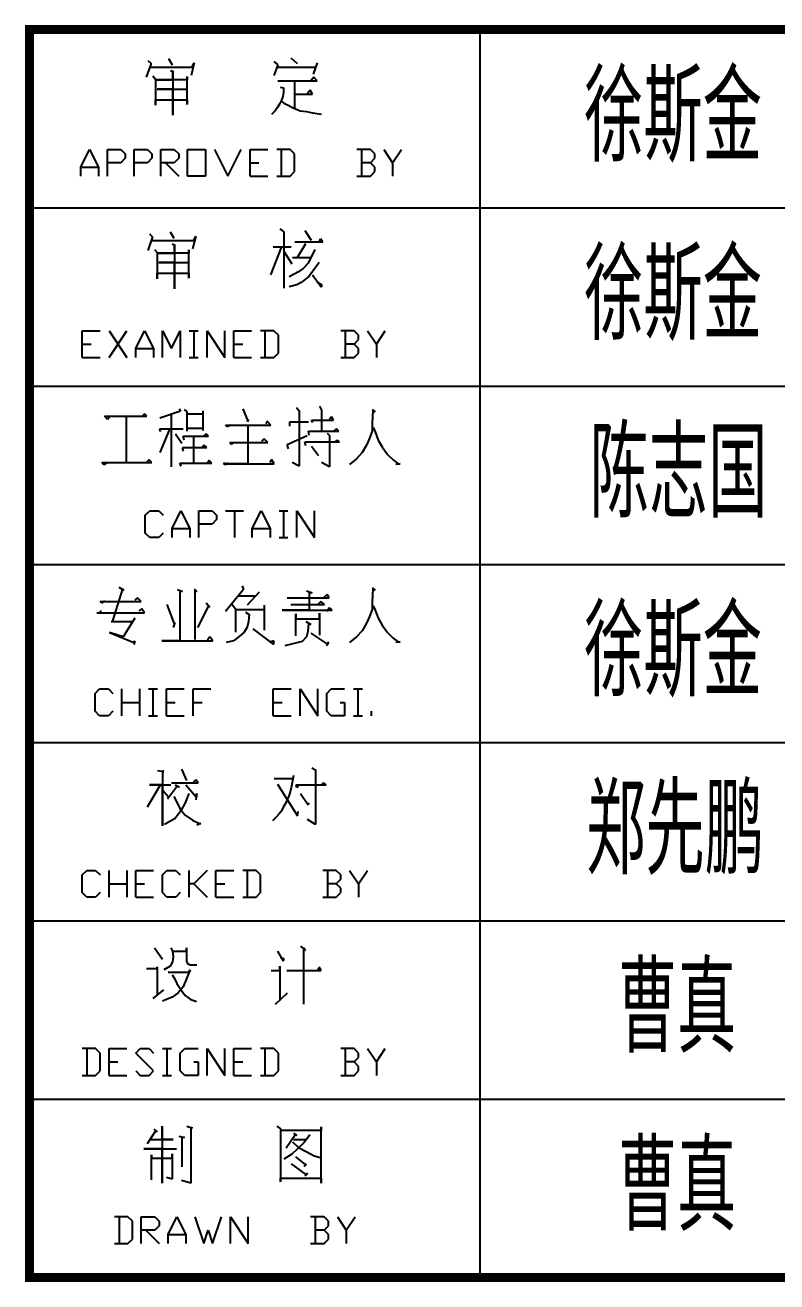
# Model space of a CAD drawing. Extents: x 2025205 to 2402328, y -557483 to 329036.
# Drawn here: x 2165640 to 2171966, y -48434 to -37859 of the extents above; entities that cross this region are included whole.
import ezdxf

# ---------------------------------------------------------------- set-up
doc = ezdxf.new("R2010")
doc.units = 0
doc.header["$LTSCALE"] = 1500
doc.header["$MEASUREMENT"] = 0
doc.layers.add('PUB_TITLE', color=4, linetype='Continuous')
doc.styles.add('TSSD_REIN', font='TSSDENG', dxfattribs={"width": 0.8, "bigfont": 'TSSDCHN'})

# ---------------------------------------------------------------- blocks, each defined once
blk = doc.blocks.new('EWW')
at = {"layer": 'PUB_TITLE'}
for p, q in [((-162743.9, 283054.6), (-162743.9, 276075)), ((-164588.2, 282864.4), (-164616.2, 282787.4)), ((-164605.7, 282881.9), (-164588.2, 282864.4)), ((-164490.2, 282892.4), (-164469.2, 282857.4)), ((-164346.7, 282867.9), (-164364.2, 282797.9)), ((-164357.2, 282843.4), (-164346.7, 282867.9)), ((-163898.7, 282874.9), (-163877.7, 282857.4)), ((-163877.7, 282857.4), (-163898.7, 282797.9)), ((-163804.2, 282895.9), (-163769.2, 282864.4)), ((-163657.2, 282867.9), (-163678.2, 282804.9)), ((-164598.7, 282843.4), (-164357.2, 282843.4)), ((-164577.7, 282794.4), (-164563.7, 282776.9)), ((-164563.7, 282776.9), (-164563.7, 282629.9)), ((-164479.7, 282825.9), (-164462.2, 282818.9)), ((-164465.7, 282818.9), (-164465.7, 282573.9)), ((-164465.7, 282773.4), (-164465.7, 282818.9)), ((-164385.2, 282790.9), (-164385.2, 282773.4)), ((-164385.2, 282633.4), (-164385.2, 282790.9)), ((-163884.7, 282843.4), (-163664.2, 282843.4)), ((-163674.7, 282787.4), (-163692.2, 282766.4)), ((-163657.2, 282766.4), (-163674.7, 282787.4)), ((-164560.2, 282773.4), (-164465.7, 282773.4)), ((-164385.2, 282773.4), (-164560.2, 282773.4)), ((-164553.2, 282720.9), (-164385.2, 282720.9)), ((-164465.7, 282720.9), (-164553.2, 282720.9)), ((-164465.7, 282573.9), (-164465.7, 282720.9)), ((-163877.7, 282766.4), (-163657.2, 282766.4)), ((-163863.7, 282731.4), (-163846.2, 282727.9)), ((-163846.2, 282727.9), (-163846.2, 282703.4)), ((-163783.2, 282762.9), (-163783.2, 282615.9)), ((-163695.7, 282713.9), (-163713.2, 282692.9)), ((-163681.7, 282692.9), (-163695.7, 282713.9)), ((-164563.7, 282661.4), (-164385.2, 282661.4)), ((-164563.7, 282629.9), (-164563.7, 282661.4)), ((-164385.2, 282661.4), (-164385.2, 282633.4)), ((-163867.2, 282636.9), (-163881.2, 282615.9)), ((-163856.7, 282657.9), (-163867.2, 282636.9)), ((-163849.7, 282678.9), (-163856.7, 282657.9)), ((-163856.7, 282650.9), (-163839.2, 282640.4)), ((-163846.2, 282703.4), (-163849.7, 282678.9)), ((-163839.2, 282640.4), (-163818.2, 282629.9)), ((-163776.2, 282692.9), (-163681.7, 282692.9)), ((-163891.7, 282598.4), (-163912.7, 282577.4)), ((-163881.2, 282615.9), (-163891.7, 282598.4)), ((-163818.2, 282629.9), (-163790.2, 282615.9)), ((-163790.2, 282615.9), (-163751.7, 282598.4)), ((-163751.7, 282598.4), (-163716.7, 282594.9)), ((-163716.7, 282594.9), (-163681.7, 282587.9)), ((-163681.7, 282587.9), (-163632.7, 282580.9)), ((-164983.1, 282282.6), (-164933.1, 282382.6)), ((-164933.1, 282382.6), (-164883.1, 282282.6)), ((-164833.1, 282382.6), (-164758.1, 282382.6)), ((-164833.1, 282232.6), (-164833.1, 282382.6)), ((-164758.1, 282382.6), (-164733.1, 282357.6)), ((-164733.1, 282357.6), (-164733.1, 282332.6)), ((-164683.1, 282382.6), (-164608.1, 282382.6)), ((-164683.1, 282232.6), (-164683.1, 282382.6)), ((-164608.1, 282382.6), (-164583.1, 282357.6)), ((-164583.1, 282357.6), (-164583.1, 282332.6)), ((-164533.1, 282382.6), (-164458.1, 282382.6)), ((-164533.1, 282232.6), (-164533.1, 282382.6)), ((-164458.1, 282382.6), (-164433.1, 282357.6)), ((-164433.1, 282357.6), (-164433.1, 282332.6)), ((-164383.1, 282382.6), (-164283.1, 282382.6)), ((-164383.1, 282232.6), (-164383.1, 282382.6)), ((-164283.1, 282382.6), (-164283.1, 282232.6)), ((-164233.1, 282382.6), (-164158.1, 282232.6)), ((-164158.1, 282232.6), (-164083.1, 282382.6)), ((-164033.1, 282382.6), (-163933.1, 282382.6)), ((-164033.1, 282232.6), (-164033.1, 282382.6)), ((-163808.1, 282382.6), (-163883.1, 282382.6)), ((-163858.1, 282382.6), (-163858.1, 282232.6)), ((-163783.1, 282357.6), (-163808.1, 282382.6)), ((-163783.1, 282257.6), (-163783.1, 282357.6)), ((-163358.1, 282382.6), (-163433.1, 282382.6)), ((-163408.1, 282382.6), (-163408.1, 282232.6)), ((-163333.1, 282357.6), (-163358.1, 282382.6)), ((-163333.1, 282332.6), (-163333.1, 282357.6)), ((-163283.1, 282382.6), (-163233.1, 282307.6)), ((-163233.1, 282307.6), (-163183.1, 282382.6)), ((-164983.1, 282282.6), (-164883.1, 282282.6)), ((-164983.1, 282232.6), (-164983.1, 282282.6)), ((-164883.1, 282282.6), (-164883.1, 282232.6)), ((-164758.1, 282307.6), (-164833.1, 282307.6)), ((-164733.1, 282332.6), (-164758.1, 282307.6)), ((-164608.1, 282307.6), (-164683.1, 282307.6)), ((-164583.1, 282332.6), (-164608.1, 282307.6)), ((-164458.1, 282307.6), (-164533.1, 282307.6)), ((-164508.1, 282307.6), (-164433.1, 282232.6)), ((-164433.1, 282332.6), (-164458.1, 282307.6)), ((-164033.1, 282307.6), (-163983.1, 282307.6)), ((-163358.1, 282307.6), (-163408.1, 282307.6)), ((-163358.1, 282307.6), (-163333.1, 282332.6)), ((-163333.1, 282282.6), (-163358.1, 282307.6)), ((-163333.1, 282257.6), (-163333.1, 282282.6)), ((-163233.1, 282307.6), (-163233.1, 282232.6)), ((-164283.1, 282232.6), (-164383.1, 282232.6)), ((-164033.1, 282232.6), (-163933.1, 282232.6)), ((-163883.1, 282232.6), (-163808.1, 282232.6)), ((-163808.1, 282232.6), (-163783.1, 282257.6)), ((-163433.1, 282232.6), (-163358.1, 282232.6)), ((-163358.1, 282232.6), (-163333.1, 282257.6)), ((-165269.8, 282054.6), (-158269.8, 282054.6)), ((-163865.3, 281937.1), (-163844.3, 281919.6)), ((-164579.3, 281891.6), (-164607.3, 281814.6)), ((-164596.8, 281909.1), (-164579.3, 281891.6)), ((-164589.8, 281870.6), (-164348.3, 281870.6)), ((-164481.3, 281919.6), (-164460.3, 281884.6)), ((-164337.8, 281895.1), (-164355.3, 281825.1)), ((-164348.3, 281870.6), (-164337.8, 281895.1)), ((-163844.3, 281919.6), (-163844.3, 281604.6)), ((-163781.3, 281863.6), (-163623.8, 281863.6)), ((-163725.3, 281926.6), (-163690.3, 281874.1)), ((-163637.8, 281881.1), (-163648.3, 281860.1)), ((-163623.8, 281863.6), (-163637.8, 281881.1)), ((-164568.8, 281821.6), (-164554.8, 281804.1)), ((-164554.8, 281804.1), (-164554.8, 281657.1)), ((-164551.3, 281800.6), (-164456.8, 281800.6)), ((-164376.3, 281800.6), (-164551.3, 281800.6)), ((-164470.8, 281853.1), (-164453.3, 281846.1)), ((-164456.8, 281846.1), (-164456.8, 281601.1)), ((-164456.8, 281800.6), (-164456.8, 281846.1)), ((-164376.3, 281818.1), (-164376.3, 281800.6)), ((-164376.3, 281660.6), (-164376.3, 281818.1)), ((-163858.3, 281832.1), (-163917.8, 281678.1)), ((-163903.8, 281835.6), (-163802.3, 281835.6)), ((-163840.8, 281807.6), (-163798.8, 281741.1)), ((-163721.8, 281853.1), (-163770.8, 281772.6)), ((-163669.3, 281821.6), (-163707.8, 281744.6)), ((-164544.3, 281748.1), (-164376.3, 281748.1)), ((-164456.8, 281748.1), (-164544.3, 281748.1)), ((-164456.8, 281601.1), (-164456.8, 281748.1)), ((-163795.3, 281776.1), (-163693.8, 281776.1)), ((-163707.8, 281744.6), (-163732.3, 281716.6)), ((-163644.8, 281748.1), (-163700.8, 281671.1)), ((-164554.8, 281688.6), (-164376.3, 281688.6)), ((-164554.8, 281657.1), (-164554.8, 281688.6)), ((-164376.3, 281688.6), (-164376.3, 281660.6)), ((-163760.3, 281695.6), (-163812.8, 281667.6)), ((-163732.3, 281716.6), (-163760.3, 281695.6)), ((-163721.8, 281653.6), (-163746.3, 281636.1)), ((-163700.8, 281671.1), (-163721.8, 281653.6)), ((-163683.3, 281678.1), (-163634.3, 281611.6)), ((-163770.8, 281622.1), (-163812.8, 281611.6)), ((-163746.3, 281636.1), (-163770.8, 281622.1)), ((-163627.3, 281618.6), (-163651.8, 281636.1)), ((-163634.3, 281611.6), (-163627.3, 281618.6)), ((-164974.2, 281365.1), (-164874.2, 281365.1)), ((-164974.2, 281215.1), (-164974.2, 281365.1)), ((-164824.2, 281365.1), (-164724.2, 281215.1)), ((-164824.2, 281215.1), (-164724.2, 281365.1)), ((-164674.2, 281265.1), (-164624.2, 281365.1)), ((-164624.2, 281365.1), (-164574.2, 281265.1)), ((-164524.2, 281365.1), (-164474.2, 281265.1)), ((-164524.2, 281215.1), (-164524.2, 281365.1)), ((-164474.2, 281265.1), (-164424.2, 281365.1)), ((-164424.2, 281365.1), (-164424.2, 281215.1)), ((-164374.2, 281365.1), (-164324.2, 281365.1)), ((-164349.2, 281365.1), (-164349.2, 281215.1)), ((-164274.2, 281365.1), (-164174.2, 281215.1)), ((-164274.2, 281215.1), (-164274.2, 281365.1)), ((-164174.2, 281215.1), (-164174.2, 281365.1)), ((-164124.2, 281365.1), (-164024.2, 281365.1)), ((-164124.2, 281215.1), (-164124.2, 281365.1)), ((-163899.2, 281365.1), (-163974.2, 281365.1)), ((-163949.2, 281365.1), (-163949.2, 281215.1)), ((-163874.2, 281340.1), (-163899.2, 281365.1)), ((-163874.2, 281240.1), (-163874.2, 281340.1)), ((-163449.2, 281365.1), (-163524.2, 281365.1)), ((-163499.2, 281365.1), (-163499.2, 281215.1)), ((-163424.2, 281340.1), (-163449.2, 281365.1)), ((-163449.2, 281290.1), (-163424.2, 281315.1)), ((-163424.2, 281315.1), (-163424.2, 281340.1)), ((-163374.2, 281365.1), (-163324.2, 281290.1)), ((-163324.2, 281290.1), (-163274.2, 281365.1)), ((-164974.2, 281290.1), (-164924.2, 281290.1)), ((-164674.2, 281265.1), (-164574.2, 281265.1)), ((-164674.2, 281215.1), (-164674.2, 281265.1)), ((-164574.2, 281265.1), (-164574.2, 281215.1)), ((-164124.2, 281290.1), (-164074.2, 281290.1)), ((-163899.2, 281215.1), (-163874.2, 281240.1)), ((-163449.2, 281290.1), (-163499.2, 281290.1)), ((-163424.2, 281265.1), (-163449.2, 281290.1)), ((-163449.2, 281215.1), (-163424.2, 281240.1)), ((-163424.2, 281240.1), (-163424.2, 281265.1)), ((-163324.2, 281290.1), (-163324.2, 281215.1)), ((-164974.2, 281215.1), (-164874.2, 281215.1)), ((-164374.2, 281215.1), (-164324.2, 281215.1)), ((-164124.2, 281215.1), (-164024.2, 281215.1)), ((-163974.2, 281215.1), (-163899.2, 281215.1)), ((-163524.2, 281215.1), (-163449.2, 281215.1)), ((-165269.8, 281054.6), (-158269.8, 281054.6)), ((-164850, 280885.1), (-164612, 280885.1)), ((-164832.5, 280867.6), (-164850, 280885.1)), ((-164818.5, 280885.1), (-164832.5, 280867.6)), ((-164727.5, 280885.1), (-164727.5, 280626.1)), ((-164727.5, 280881.6), (-164727.5, 280626.1)), ((-164626, 280899.1), (-164640, 280881.6)), ((-164612, 280885.1), (-164626, 280899.1)), ((-164423, 280913.1), (-164538.5, 280874.6)), ((-164475.5, 280895.6), (-164475.5, 280601.6)), ((-164430, 280927.1), (-164423, 280913.1)), ((-164402, 280923.6), (-164388, 280909.6)), ((-164388, 280909.6), (-164388, 280801.1)), ((-164388, 280899.1), (-164293.5, 280899.1)), ((-164297, 280916.6), (-164297, 280804.6)), ((-164073, 280927.1), (-164045, 280857.1)), ((-163772, 280934.1), (-163758, 280916.6)), ((-163758, 280916.6), (-163758, 280605.1)), ((-163642.5, 280941.1), (-163632, 280920.1)), ((-163632, 280920.1), (-163632, 280801.1)), ((-163576, 280881.6), (-163586.5, 280867.6)), ((-163565.5, 280864.1), (-163576, 280881.6)), ((-163348.5, 280923.6), (-163331, 280909.6)), ((-163345, 280920.1), (-163348.5, 280843.1)), ((-163331, 280909.6), (-163345, 280920.1)), ((-164538.5, 280815.1), (-164409, 280815.1)), ((-164535, 280797.6), (-164538.5, 280815.1)), ((-164486, 280808.1), (-164538.5, 280682.1)), ((-164384.5, 280818.6), (-164293.5, 280818.6)), ((-164171, 280836.1), (-163915.5, 280836.1)), ((-164160.5, 280825.6), (-164171, 280836.1)), ((-164143, 280836.1), (-164160.5, 280825.6)), ((-164041.5, 280867.6), (-164048.5, 280853.6)), ((-164045, 280857.1), (-164041.5, 280867.6)), ((-164045, 280832.6), (-164045, 280619.1)), ((-163936.5, 280857.1), (-163943.5, 280843.1)), ((-163915.5, 280836.1), (-163936.5, 280857.1)), ((-163810.5, 280853.6), (-163705.5, 280853.6)), ((-163810.5, 280829.1), (-163810.5, 280853.6)), ((-163688, 280864.1), (-163565.5, 280864.1)), ((-163681, 280850.1), (-163688, 280864.1)), ((-163548, 280815.1), (-163565.5, 280801.1)), ((-163534, 280801.1), (-163548, 280815.1)), ((-163348.5, 280843.1), (-163348.5, 280801.1)), ((-163341.5, 280822.1), (-163331, 280797.6)), ((-164451, 280787.1), (-164416, 280734.6)), ((-164409, 280773.1), (-164265.5, 280773.1)), ((-164402, 280752.1), (-164409, 280773.1)), ((-164349.5, 280769.6), (-164349.5, 280622.6)), ((-164279.5, 280787.1), (-164297, 280769.6)), ((-164265.5, 280773.1), (-164279.5, 280787.1)), ((-164146.5, 280738.1), (-163933, 280738.1)), ((-164139.5, 280727.6), (-164146.5, 280738.1)), ((-164125.5, 280738.1), (-164139.5, 280727.6)), ((-163954, 280759.1), (-163968, 280745.1)), ((-163933, 280738.1), (-163954, 280759.1)), ((-163824.5, 280727.6), (-163712.5, 280776.6)), ((-163726.5, 280741.6), (-163530.5, 280741.6)), ((-163719.5, 280720.6), (-163726.5, 280741.6)), ((-163705.5, 280801.1), (-163534, 280801.1)), ((-163702, 280780.1), (-163705.5, 280801.1)), ((-163600.5, 280790.6), (-163586.5, 280776.6)), ((-163586.5, 280776.6), (-163586.5, 280601.6)), ((-163544.5, 280752.1), (-163562, 280738.1)), ((-163530.5, 280741.6), (-163544.5, 280752.1)), ((-163362.5, 280762.6), (-163380, 280724.1)), ((-163348.5, 280801.1), (-163362.5, 280762.6)), ((-163331, 280797.6), (-163313.5, 280752.1)), ((-163313.5, 280752.1), (-163292.5, 280713.6)), ((-164412.5, 280710.1), (-164276, 280710.1)), ((-164405.5, 280689.1), (-164412.5, 280710.1)), ((-164290, 280724.1), (-164304, 280706.6)), ((-164276, 280710.1), (-164290, 280724.1)), ((-163817.5, 280703.1), (-163824.5, 280727.6)), ((-163688, 280717.1), (-163649.5, 280664.6)), ((-163404.5, 280682.1), (-163436, 280647.1)), ((-163380, 280724.1), (-163404.5, 280682.1)), ((-163292.5, 280713.6), (-163261, 280671.6)), ((-163261, 280671.6), (-163229.5, 280640.1)), ((-164864, 280626.1), (-164584, 280626.1)), ((-164853.5, 280612.1), (-164864, 280626.1)), ((-164836, 280622.6), (-164853.5, 280612.1)), ((-164598, 280640.1), (-164612, 280626.1)), ((-164584, 280626.1), (-164598, 280640.1)), ((-164426.5, 280622.6), (-164248, 280622.6)), ((-164419.5, 280605.1), (-164426.5, 280622.6)), ((-164262, 280636.6), (-164276, 280619.1)), ((-164248, 280622.6), (-164262, 280636.6)), ((-164181.5, 280626.1), (-164171, 280612.1)), ((-164181.5, 280619.1), (-163898, 280619.1)), ((-164045, 280619.1), (-164181.5, 280619.1)), ((-164171, 280612.1), (-164157, 280626.1)), ((-163912, 280643.6), (-163922.5, 280626.1)), ((-163898, 280619.1), (-163912, 280643.6)), ((-163758, 280605.1), (-163796.5, 280626.1)), ((-163586.5, 280601.6), (-163632, 280626.1)), ((-163436, 280647.1), (-163474.5, 280615.6)), ((-163229.5, 280640.1), (-163201.5, 280619.1)), ((-163191, 280619.1), (-163215.5, 280615.6)), ((-163201.5, 280619.1), (-163191, 280619.1)), ((-164620.5, 280330.5), (-164595.5, 280355.5)), ((-164620.5, 280230.5), (-164620.5, 280330.5)), ((-164595.5, 280355.5), (-164545.5, 280355.5)), ((-164545.5, 280355.5), (-164520.5, 280330.5)), ((-164470.5, 280255.5), (-164420.5, 280355.5)), ((-164420.5, 280355.5), (-164370.5, 280255.5)), ((-164320.5, 280355.5), (-164245.5, 280355.5)), ((-164320.5, 280205.5), (-164320.5, 280355.5)), ((-164245.5, 280355.5), (-164220.5, 280330.5)), ((-164220.5, 280330.5), (-164220.5, 280305.5)), ((-164170.5, 280355.5), (-164070.5, 280355.5)), ((-164120.5, 280355.5), (-164120.5, 280205.5)), ((-164020.5, 280255.5), (-163970.5, 280355.5)), ((-163970.5, 280355.5), (-163920.5, 280255.5)), ((-163870.5, 280355.5), (-163820.5, 280355.5)), ((-163845.5, 280355.5), (-163845.5, 280205.5)), ((-163770.5, 280355.5), (-163670.5, 280205.5)), ((-163770.5, 280205.5), (-163770.5, 280355.5)), ((-163670.5, 280205.5), (-163670.5, 280355.5)), ((-164470.5, 280255.5), (-164370.5, 280255.5)), ((-164470.5, 280205.5), (-164470.5, 280255.5)), ((-164370.5, 280255.5), (-164370.5, 280205.5)), ((-164245.5, 280280.5), (-164320.5, 280280.5)), ((-164220.5, 280305.5), (-164245.5, 280280.5)), ((-164020.5, 280255.5), (-163920.5, 280255.5)), ((-164020.5, 280205.5), (-164020.5, 280255.5)), ((-163920.5, 280255.5), (-163920.5, 280205.5)), ((-164595.5, 280205.5), (-164620.5, 280230.5)), ((-164545.5, 280205.5), (-164595.5, 280205.5)), ((-164520.5, 280230.5), (-164545.5, 280205.5)), ((-163870.5, 280205.5), (-163820.5, 280205.5)), ((-165269.8, 280054.6), (-158269.8, 280054.6)), ((-164748.5, 279916.6), (-164804.5, 279738.1)), ((-164769.5, 279927.1), (-164741.5, 279909.6)), ((-164741.5, 279909.6), (-164748.5, 279916.6)), ((-164440.5, 279913.1), (-164412.5, 279902.6)), ((-164426.5, 279906.1), (-164426.5, 279626.1)), ((-164412.5, 279902.6), (-164426.5, 279906.1)), ((-164346, 279916.6), (-164332, 279902.6)), ((-164342.5, 279909.6), (-164342.5, 279633.1)), ((-164332, 279902.6), (-164342.5, 279909.6)), ((-164069.5, 279913.1), (-164171, 279790.6)), ((-164076.5, 279934.1), (-164069.5, 279913.1)), ((-163982, 279899.1), (-164048.5, 279825.6)), ((-163716, 279906.1), (-163684.5, 279895.6)), ((-163702, 279895.6), (-163702, 279797.6)), ((-163684.5, 279895.6), (-163702, 279895.6)), ((-163600.5, 279885.1), (-163621.5, 279867.6)), ((-163590, 279867.6), (-163600.5, 279885.1)), ((-163348.5, 279923.6), (-163331, 279909.6)), ((-163345, 279920.1), (-163348.5, 279843.1)), ((-163331, 279909.6), (-163345, 279920.1)), ((-164874.5, 279846.6), (-164643.5, 279846.6)), ((-164864, 279836.1), (-164874.5, 279846.6)), ((-164850, 279850.1), (-164864, 279836.1)), ((-164664.5, 279867.6), (-164678.5, 279853.6)), ((-164643.5, 279846.6), (-164664.5, 279867.6)), ((-164500, 279829.1), (-164458, 279720.6)), ((-164265.5, 279822.1), (-164328.5, 279699.6)), ((-164279.5, 279839.6), (-164258.5, 279815.1)), ((-164258.5, 279815.1), (-164265.5, 279822.1)), ((-164132.5, 279829.1), (-164115, 279804.6)), ((-164101, 279878.1), (-164006.5, 279878.1)), ((-163954, 279825.6), (-163954, 279685.6)), ((-163824.5, 279867.6), (-163590, 279867.6)), ((-163803.5, 279829.1), (-163614.5, 279829.1)), ((-163635.5, 279846.6), (-163653, 279829.1)), ((-163614.5, 279829.1), (-163635.5, 279846.6)), ((-163348.5, 279843.1), (-163348.5, 279801.1)), ((-163341.5, 279822.1), (-163331, 279797.6)), ((-164892, 279783.6), (-164626, 279783.6)), ((-164881.5, 279780.1), (-164892, 279783.6)), ((-164867.5, 279794.1), (-164881.5, 279780.1)), ((-164678.5, 279752.1), (-164745, 279647.1)), ((-164689, 279734.6), (-164678.5, 279752.1)), ((-164640, 279804.6), (-164657.5, 279794.1)), ((-164626, 279783.6), (-164640, 279804.6)), ((-164115, 279804.6), (-164115, 279675.1)), ((-164111.5, 279801.1), (-163954, 279801.1)), ((-164059, 279787.1), (-164038, 279773.1)), ((-164038, 279773.1), (-164041.5, 279734.6)), ((-163852.5, 279797.6), (-163572.5, 279797.6)), ((-163702, 279797.6), (-163852.5, 279797.6)), ((-163775.5, 279776.6), (-163775.5, 279748.6)), ((-163775.5, 279654.1), (-163775.5, 279776.6)), ((-163775.5, 279748.6), (-163642.5, 279748.6)), ((-163642.5, 279780.1), (-163642.5, 279657.6)), ((-163642.5, 279748.6), (-163642.5, 279780.1)), ((-163586.5, 279811.6), (-163604, 279790.6)), ((-163572.5, 279797.6), (-163586.5, 279811.6)), ((-163362.5, 279762.6), (-163380, 279724.1)), ((-163348.5, 279801.1), (-163362.5, 279762.6)), ((-163331, 279797.6), (-163313.5, 279752.1)), ((-163313.5, 279752.1), (-163292.5, 279713.6)), ((-164811.5, 279734.6), (-164689, 279734.6)), ((-164454.5, 279727.6), (-164465, 279699.6)), ((-164458, 279720.6), (-164454.5, 279727.6)), ((-164066, 279675.1), (-164094, 279650.6)), ((-164048.5, 279703.1), (-164066, 279675.1)), ((-164041.5, 279734.6), (-164048.5, 279703.1)), ((-164017, 279692.6), (-163901.5, 279605.1)), ((-163719.5, 279734.6), (-163691.5, 279717.1)), ((-163709, 279678.6), (-163716, 279647.1)), ((-163705.5, 279724.1), (-163709, 279678.6)), ((-163691.5, 279717.1), (-163705.5, 279724.1)), ((-163404.5, 279682.1), (-163436, 279647.1)), ((-163380, 279724.1), (-163404.5, 279682.1)), ((-163292.5, 279713.6), (-163261, 279671.6)), ((-164822, 279671.6), (-164685.5, 279615.6)), ((-164745, 279647.1), (-164822, 279671.6)), ((-164678.5, 279626.1), (-164685.5, 279605.1)), ((-164685.5, 279615.6), (-164678.5, 279626.1)), ((-164528, 279626.1), (-164241, 279626.1)), ((-164426.5, 279626.1), (-164528, 279626.1)), ((-164258.5, 279647.1), (-164272.5, 279629.6)), ((-164241, 279626.1), (-164258.5, 279647.1)), ((-164125.5, 279626.1), (-164167.5, 279615.6)), ((-164094, 279650.6), (-164125.5, 279626.1)), ((-163898, 279626.1), (-163919, 279619.1)), ((-163901.5, 279605.1), (-163898, 279626.1)), ((-163740.5, 279622.6), (-163838.5, 279598.1)), ((-163716, 279647.1), (-163740.5, 279622.6)), ((-163691.5, 279668.1), (-163597, 279605.1)), ((-163593.5, 279619.1), (-163604, 279598.1)), ((-163597, 279605.1), (-163593.5, 279619.1)), ((-163436, 279647.1), (-163474.5, 279615.6)), ((-163261, 279671.6), (-163229.5, 279640.1)), ((-163229.5, 279640.1), (-163201.5, 279619.1)), ((-163191, 279619.1), (-163215.5, 279615.6)), ((-163201.5, 279619.1), (-163191, 279619.1)), ((-164902.5, 279330.5), (-164877.5, 279355.5)), ((-164902.5, 279230.5), (-164902.5, 279330.5)), ((-164877.5, 279355.5), (-164827.5, 279355.5)), ((-164827.5, 279355.5), (-164802.5, 279330.5)), ((-164752.5, 279205.5), (-164752.5, 279355.5)), ((-164652.5, 279355.5), (-164652.5, 279205.5)), ((-164602.5, 279355.5), (-164552.5, 279355.5)), ((-164577.5, 279355.5), (-164577.5, 279205.5)), ((-164502.5, 279355.5), (-164402.5, 279355.5)), ((-164502.5, 279205.5), (-164502.5, 279355.5)), ((-164352.5, 279355.5), (-164252.5, 279355.5)), ((-164352.5, 279205.5), (-164352.5, 279355.5)), ((-163902.5, 279355.5), (-163802.5, 279355.5)), ((-163902.5, 279205.5), (-163902.5, 279355.5)), ((-163752.5, 279355.5), (-163652.5, 279205.5)), ((-163752.5, 279205.5), (-163752.5, 279355.5)), ((-163652.5, 279205.5), (-163652.5, 279355.5)), ((-163602.5, 279330.5), (-163577.5, 279355.5)), ((-163602.5, 279230.5), (-163602.5, 279330.5)), ((-163577.5, 279355.5), (-163502.5, 279355.5)), ((-163452.5, 279355.5), (-163402.5, 279355.5)), ((-163427.5, 279355.5), (-163427.5, 279205.5)), ((-164752.5, 279280.5), (-164652.5, 279280.5)), ((-164502.5, 279280.5), (-164452.5, 279280.5)), ((-164352.5, 279280.5), (-164302.5, 279280.5)), ((-163902.5, 279280.5), (-163852.5, 279280.5)), ((-163527.5, 279280.5), (-163502.5, 279280.5)), ((-163502.5, 279280.5), (-163502.5, 279205.5)), ((-164877.5, 279205.5), (-164902.5, 279230.5)), ((-164827.5, 279205.5), (-164877.5, 279205.5)), ((-164802.5, 279230.5), (-164827.5, 279205.5)), ((-164602.5, 279205.5), (-164552.5, 279205.5)), ((-164502.5, 279205.5), (-164402.5, 279205.5)), ((-163902.5, 279205.5), (-163802.5, 279205.5)), ((-163577.5, 279205.5), (-163602.5, 279230.5)), ((-163502.5, 279205.5), (-163577.5, 279205.5)), ((-163452.5, 279205.5), (-163402.5, 279205.5)), ((-163352.5, 279205.5), (-163352.5, 279230.5)), ((-165269.8, 279054.6), (-158269.8, 279054.6)), ((-164551.3, 278899), (-164516.3, 278892)), ((-164418.3, 278906), (-164390.3, 278843)), ((-163686.8, 278913), (-163665.8, 278902.5)), ((-163665.8, 278902.5), (-163665.8, 278594.5)), ((-164523.3, 278895.5), (-164523.3, 278587.5)), ((-164516.3, 278892), (-164523.3, 278895.5)), ((-164474.3, 278829), (-164323.8, 278829)), ((-164337.8, 278846.5), (-164348.3, 278836)), ((-164348.3, 278836), (-164348.3, 278832.5)), ((-164323.8, 278829), (-164337.8, 278846.5)), ((-163896.8, 278853.5), (-163791.8, 278853.5)), ((-163788.3, 278871), (-163802.3, 278801)), ((-163620.3, 278829), (-163630.8, 278815)), ((-163606.3, 278818.5), (-163620.3, 278829)), ((-164537.3, 278815), (-164610.8, 278692.5)), ((-164596.8, 278818.5), (-164477.8, 278818.5)), ((-164523.3, 278818.5), (-164596.8, 278818.5)), ((-164523.3, 278587.5), (-164523.3, 278818.5)), ((-164523.3, 278790.5), (-164491.8, 278752)), ((-164439.3, 278811.5), (-164495.3, 278738)), ((-164453.3, 278818.5), (-164428.8, 278804.5)), ((-164428.8, 278804.5), (-164439.3, 278811.5)), ((-164376.3, 278769.5), (-164397.3, 278717)), ((-164393.8, 278818.5), (-164337.8, 278752)), ((-164330.8, 278769.5), (-164337.8, 278734.5)), ((-164337.8, 278752), (-164330.8, 278769.5)), ((-163879.3, 278822), (-163767.3, 278643.5)), ((-163812.8, 278759), (-163823.3, 278738)), ((-163809.3, 278773), (-163812.8, 278759)), ((-163802.3, 278801), (-163809.3, 278773)), ((-163774.3, 278818.5), (-163606.3, 278818.5)), ((-163770.8, 278801), (-163774.3, 278818.5)), ((-163756.8, 278815), (-163770.8, 278801)), ((-163749.8, 278769.5), (-163707.8, 278706.5)), ((-164460.3, 278752), (-164442.8, 278720.5)), ((-164442.8, 278720.5), (-164425.3, 278682)), ((-164397.3, 278717), (-164421.8, 278671.5)), ((-163847.8, 278692.5), (-163858.3, 278668)), ((-163833.8, 278713.5), (-163847.8, 278692.5)), ((-163823.3, 278738), (-163833.8, 278713.5)), ((-163707.8, 278706.5), (-163700.8, 278717)), ((-164453.3, 278629.5), (-164512.8, 278594.5)), ((-164421.8, 278671.5), (-164453.3, 278629.5)), ((-164425.3, 278682), (-164397.3, 278647)), ((-164397.3, 278647), (-164355.3, 278619)), ((-164355.3, 278619), (-164316.8, 278601.5)), ((-163886.3, 278636.5), (-163907.3, 278615.5)), ((-163872.3, 278654), (-163886.3, 278636.5)), ((-163858.3, 278668), (-163872.3, 278654)), ((-163767.3, 278643.5), (-163763.8, 278668)), ((-163665.8, 278594.5), (-163711.3, 278622.5)), ((-164309.8, 278601.5), (-164330.8, 278591)), ((-164316.8, 278601.5), (-164309.8, 278601.5)), ((-164974.2, 278313), (-164949.2, 278338)), ((-164949.2, 278338), (-164899.2, 278338)), ((-164899.2, 278338), (-164874.2, 278313)), ((-164824.2, 278188), (-164824.2, 278338)), ((-164724.2, 278338), (-164724.2, 278188)), ((-164674.2, 278338), (-164574.2, 278338)), ((-164674.2, 278188), (-164674.2, 278338)), ((-164524.2, 278313), (-164499.2, 278338)), ((-164499.2, 278338), (-164449.2, 278338)), ((-164449.2, 278338), (-164424.2, 278313)), ((-164374.2, 278188), (-164374.2, 278338)), ((-164274.2, 278338), (-164349.2, 278263)), ((-164224.2, 278338), (-164124.2, 278338)), ((-164224.2, 278188), (-164224.2, 278338)), ((-163999.2, 278338), (-164074.2, 278338)), ((-164049.2, 278338), (-164049.2, 278188)), ((-163974.2, 278313), (-163999.2, 278338)), ((-163549.2, 278338), (-163624.2, 278338)), ((-163599.2, 278338), (-163599.2, 278188)), ((-163524.2, 278313), (-163549.2, 278338)), ((-163474.2, 278338), (-163424.2, 278263)), ((-163424.2, 278263), (-163374.2, 278338)), ((-164974.2, 278213), (-164974.2, 278313)), ((-164524.2, 278213), (-164524.2, 278313)), ((-163974.2, 278213), (-163974.2, 278313)), ((-163549.2, 278263), (-163524.2, 278288)), ((-163524.2, 278288), (-163524.2, 278313)), ((-164949.2, 278188), (-164974.2, 278213)), ((-164874.2, 278213), (-164899.2, 278188)), ((-164824.2, 278263), (-164724.2, 278263)), ((-164674.2, 278263), (-164624.2, 278263)), ((-164499.2, 278188), (-164524.2, 278213)), ((-164424.2, 278213), (-164449.2, 278188)), ((-164349.2, 278263), (-164374.2, 278263)), ((-164349.2, 278263), (-164274.2, 278188)), ((-164224.2, 278263), (-164174.2, 278263)), ((-163999.2, 278188), (-163974.2, 278213)), ((-163549.2, 278263), (-163599.2, 278263)), ((-163524.2, 278238), (-163549.2, 278263)), ((-163549.2, 278188), (-163524.2, 278213)), ((-163524.2, 278213), (-163524.2, 278238)), ((-163424.2, 278263), (-163424.2, 278188)), ((-164899.2, 278188), (-164949.2, 278188)), ((-164674.2, 278188), (-164574.2, 278188)), ((-164449.2, 278188), (-164499.2, 278188)), ((-164224.2, 278188), (-164124.2, 278188)), ((-164074.2, 278188), (-163999.2, 278188)), ((-163624.2, 278188), (-163549.2, 278188)), ((-165269.8, 278054.6), (-158269.8, 278054.6)), ((-163749.8, 277913), (-163721.8, 277888.5)), ((-164568.8, 277902.5), (-164523.3, 277839.5)), ((-164477.8, 277902.5), (-164467.3, 277885)), ((-164467.3, 277885), (-164463.8, 277853.5)), ((-164463.8, 277853.5), (-164467.3, 277825.5)), ((-164463.8, 277885), (-164390.3, 277885)), ((-164390.3, 277902.5), (-164390.3, 277829)), ((-164390.3, 277885), (-164390.3, 277902.5)), ((-163879.3, 277885), (-163847.8, 277829)), ((-163840.8, 277839.5), (-163861.8, 277850)), ((-163732.3, 277902.5), (-163732.3, 277587.5)), ((-163721.8, 277888.5), (-163732.3, 277902.5)), ((-164614.3, 277787), (-164554.8, 277787)), ((-164554.8, 277797.5), (-164554.8, 277640)), ((-164554.8, 277787), (-164554.8, 277797.5)), ((-164481.3, 277801), (-164516.3, 277780)), ((-164467.3, 277825.5), (-164481.3, 277801)), ((-164390.3, 277829), (-164383.3, 277815)), ((-164369.3, 277780), (-164386.8, 277734.5)), ((-164383.3, 277815), (-164369.3, 277808)), ((-164376.3, 277766), (-164369.3, 277780)), ((-164369.3, 277808), (-164330.8, 277808)), ((-163914.3, 277776.5), (-163865.3, 277776.5)), ((-163865.3, 277801), (-163865.3, 277608.5)), ((-163865.3, 277776.5), (-163865.3, 277801)), ((-163847.8, 277829), (-163840.8, 277839.5)), ((-163826.8, 277776.5), (-163634.3, 277776.5)), ((-163644.8, 277794), (-163655.3, 277776.5)), ((-163634.3, 277776.5), (-163644.8, 277794)), ((-164491.8, 277766), (-164376.3, 277766)), ((-164470.8, 277752), (-164456.8, 277731)), ((-164456.8, 277731), (-164442.8, 277703)), ((-164442.8, 277703), (-164418.3, 277664.5)), ((-164386.8, 277734.5), (-164407.8, 277685.5)), ((-164575.8, 277619), (-164516.3, 277668)), ((-164554.8, 277640), (-164575.8, 277619)), ((-164435.8, 277650.5), (-164470.8, 277626)), ((-164407.8, 277685.5), (-164435.8, 277650.5)), ((-164418.3, 277664.5), (-164397.3, 277636.5)), ((-164397.3, 277636.5), (-164369.3, 277615.5)), ((-163889.8, 277587.5), (-163823.3, 277650.5)), ((-164470.8, 277626), (-164523.3, 277605)), ((-164369.3, 277615.5), (-164334.3, 277601.5)), ((-164899.2, 277338), (-164974.2, 277338)), ((-164949.2, 277338), (-164949.2, 277188)), ((-164874.2, 277313), (-164899.2, 277338)), ((-164874.2, 277213), (-164874.2, 277313)), ((-164824.2, 277338), (-164724.2, 277338)), ((-164824.2, 277188), (-164824.2, 277338)), ((-164674.2, 277313), (-164649.2, 277338)), ((-164574.2, 277213), (-164674.2, 277313)), ((-164649.2, 277338), (-164599.2, 277338)), ((-164599.2, 277338), (-164574.2, 277313)), ((-164524.2, 277338), (-164474.2, 277338)), ((-164499.2, 277338), (-164499.2, 277188)), ((-164424.2, 277313), (-164399.2, 277338)), ((-164424.2, 277213), (-164424.2, 277313)), ((-164399.2, 277338), (-164324.2, 277338)), ((-164274.2, 277338), (-164174.2, 277188)), ((-164274.2, 277188), (-164274.2, 277338)), ((-164174.2, 277188), (-164174.2, 277338)), ((-164124.2, 277338), (-164024.2, 277338)), ((-164124.2, 277188), (-164124.2, 277338)), ((-163899.2, 277338), (-163974.2, 277338)), ((-163949.2, 277338), (-163949.2, 277188)), ((-163874.2, 277313), (-163899.2, 277338)), ((-163874.2, 277213), (-163874.2, 277313)), ((-163449.2, 277338), (-163524.2, 277338)), ((-163499.2, 277338), (-163499.2, 277188)), ((-163424.2, 277313), (-163449.2, 277338)), ((-163449.2, 277263), (-163424.2, 277288)), ((-163424.2, 277288), (-163424.2, 277313)), ((-163374.2, 277338), (-163324.2, 277263)), ((-163324.2, 277263), (-163274.2, 277338)), ((-164899.2, 277188), (-164874.2, 277213)), ((-164824.2, 277263), (-164774.2, 277263)), ((-164674.2, 277213), (-164649.2, 277188)), ((-164599.2, 277188), (-164574.2, 277213)), ((-164399.2, 277188), (-164424.2, 277213)), ((-164349.2, 277263), (-164324.2, 277263)), ((-164324.2, 277263), (-164324.2, 277188)), ((-164124.2, 277263), (-164074.2, 277263)), ((-163899.2, 277188), (-163874.2, 277213)), ((-163449.2, 277263), (-163499.2, 277263)), ((-163424.2, 277238), (-163449.2, 277263)), ((-163449.2, 277188), (-163424.2, 277213)), ((-163424.2, 277213), (-163424.2, 277238)), ((-163324.2, 277263), (-163324.2, 277188)), ((-164974.2, 277188), (-164899.2, 277188)), ((-164824.2, 277188), (-164724.2, 277188)), ((-164649.2, 277188), (-164599.2, 277188)), ((-164524.2, 277188), (-164474.2, 277188)), ((-164324.2, 277188), (-164399.2, 277188)), ((-164124.2, 277188), (-164024.2, 277188)), ((-163974.2, 277188), (-163899.2, 277188)), ((-163524.2, 277188), (-163449.2, 277188)), ((-165269.8, 277054.6), (-158269.8, 277054.6)), ((-164561.8, 276878), (-164610.8, 276804.5)), ((-164572.3, 276888.5), (-164554.8, 276871)), ((-164554.8, 276871), (-164561.8, 276878)), ((-164526.8, 276902.5), (-164526.8, 276584)), ((-164526.8, 276829), (-164526.8, 276902.5)), ((-164386.8, 276902.5), (-164355.3, 276892)), ((-164365.8, 276895.5), (-164365.8, 276584)), ((-164355.3, 276892), (-164365.8, 276895.5)), ((-163882.8, 276902.5), (-163861.8, 276888.5)), ((-163861.8, 276888.5), (-163861.8, 276591)), ((-163634.3, 276878), (-163861.8, 276878)), ((-163777.8, 276857), (-163830.3, 276780)), ((-163788.3, 276864), (-163770.8, 276850)), ((-163770.8, 276850), (-163777.8, 276857)), ((-163697.3, 276853.5), (-163728.8, 276811.5)), ((-163718.3, 276829), (-163697.3, 276853.5)), ((-163634.3, 276899), (-163634.3, 276878)), ((-163634.3, 276584), (-163634.3, 276899)), ((-164589.8, 276829), (-164463.8, 276829)), ((-164463.8, 276829), (-164526.8, 276829)), ((-164432.3, 276846.5), (-164400.8, 276839.5)), ((-164414.8, 276839.5), (-164414.8, 276675)), ((-164400.8, 276839.5), (-164414.8, 276839.5)), ((-163795.3, 276815), (-163760.3, 276783.5)), ((-163788.3, 276829), (-163718.3, 276829)), ((-163728.8, 276811.5), (-163767.3, 276776.5)), ((-163760.3, 276783.5), (-163714.8, 276759)), ((-164628.3, 276776.5), (-164446.3, 276776.5)), ((-164526.8, 276776.5), (-164628.3, 276776.5)), ((-164586.3, 276741.5), (-164586.3, 276724)), ((-164586.3, 276601.5), (-164586.3, 276741.5)), ((-164586.3, 276724), (-164470.8, 276724)), ((-164526.8, 276584), (-164526.8, 276776.5)), ((-164470.8, 276748.5), (-164470.8, 276605)), ((-164470.8, 276724), (-164470.8, 276748.5)), ((-163798.8, 276745), (-163844.3, 276717)), ((-163767.3, 276776.5), (-163798.8, 276745)), ((-163777.8, 276731), (-163721.8, 276685.5)), ((-163714.8, 276759), (-163676.3, 276738)), ((-163676.3, 276738), (-163641.3, 276727.5)), ((-163802.3, 276692.5), (-163718.3, 276629.5)), ((-163718.3, 276692.5), (-163728.8, 276675)), ((-163721.8, 276685.5), (-163718.3, 276692.5)), ((-164470.8, 276605), (-164502.3, 276615.5)), ((-164365.8, 276584), (-164418.3, 276598)), ((-163861.8, 276612), (-163634.3, 276612)), ((-163861.8, 276591), (-163861.8, 276612)), ((-163711.3, 276640), (-163725.3, 276622.5)), ((-163718.3, 276629.5), (-163711.3, 276640)), ((-163634.3, 276612), (-163634.3, 276584)), ((-164718, 276394.5), (-164793, 276394.5)), ((-164768, 276394.5), (-164768, 276244.5)), ((-164693, 276369.5), (-164718, 276394.5)), ((-164693, 276269.5), (-164693, 276369.5)), ((-164643, 276394.5), (-164568, 276394.5)), ((-164643, 276244.5), (-164643, 276394.5)), ((-164568, 276394.5), (-164543, 276369.5)), ((-164543, 276369.5), (-164543, 276344.5)), ((-164493, 276294.5), (-164443, 276394.5)), ((-164443, 276394.5), (-164393, 276294.5)), ((-164343, 276394.5), (-164293, 276244.5)), ((-164243, 276244.5), (-164193, 276394.5)), ((-164143, 276394.5), (-164043, 276244.5)), ((-164143, 276244.5), (-164143, 276394.5)), ((-164043, 276244.5), (-164043, 276394.5)), ((-163618, 276394.5), (-163693, 276394.5)), ((-163668, 276394.5), (-163668, 276244.5)), ((-163593, 276369.5), (-163618, 276394.5)), ((-163593, 276344.5), (-163593, 276369.5)), ((-163543, 276394.5), (-163493, 276319.5)), ((-163493, 276319.5), (-163443, 276394.5)), ((-164568, 276319.5), (-164643, 276319.5)), ((-164618, 276319.5), (-164543, 276244.5)), ((-164543, 276344.5), (-164568, 276319.5)), ((-164493, 276294.5), (-164393, 276294.5)), ((-164493, 276244.5), (-164493, 276294.5)), ((-164393, 276294.5), (-164393, 276244.5)), ((-164293, 276244.5), (-164268, 276319.5)), ((-164268, 276319.5), (-164243, 276244.5)), ((-163618, 276319.5), (-163668, 276319.5)), ((-163618, 276319.5), (-163593, 276344.5)), ((-163593, 276294.5), (-163618, 276319.5)), ((-163593, 276269.5), (-163593, 276294.5)), ((-163493, 276319.5), (-163493, 276244.5)), ((-164793, 276244.5), (-164718, 276244.5)), ((-164718, 276244.5), (-164693, 276269.5)), ((-163693, 276244.5), (-163618, 276244.5)), ((-163618, 276244.5), (-163593, 276269.5))]:
    blk.add_line(p, q, dxfattribs=at)
at = {"layer": 'PUB_TITLE', "const_width": 50}
blk.add_lwpolyline([(-165269.8, 283054.6), (-158269.8, 283054.6), (-158269.8, 276054.6), (-165269.8, 276054.6)], close=True, dxfattribs=at)
at = {"layer": 'PUB_TITLE', "style": 'TSSD_REIN', "width": 0.7}
for s, p in [('徐斯金', (-162158.4, 282315.6, -125)), ('徐斯金', (-162158.4, 281315.6, -125)), ('陈志国', (-162128.1, 280315.6, -125)), ('徐斯金', (-162158.4, 279315.6, -125)), ('郑先鹏', (-162147.4, 278315.6, -125)), ('曹真', (-161969.7, 277315.6, -125)), ('曹真', (-161969.7, 276315.6, -125))]:
    blk.add_text(s, height=500, dxfattribs=at).set_placement(p)

msp = doc.modelspace()

# ---------------------------------------------------------------- block references
at = {"xscale": 1.5, "yscale": 1.5, "zscale": 1.5}
msp.add_blockref('EWW', (2413582, -462478.3), dxfattribs=at)

doc.saveas('drawing.dxf')
